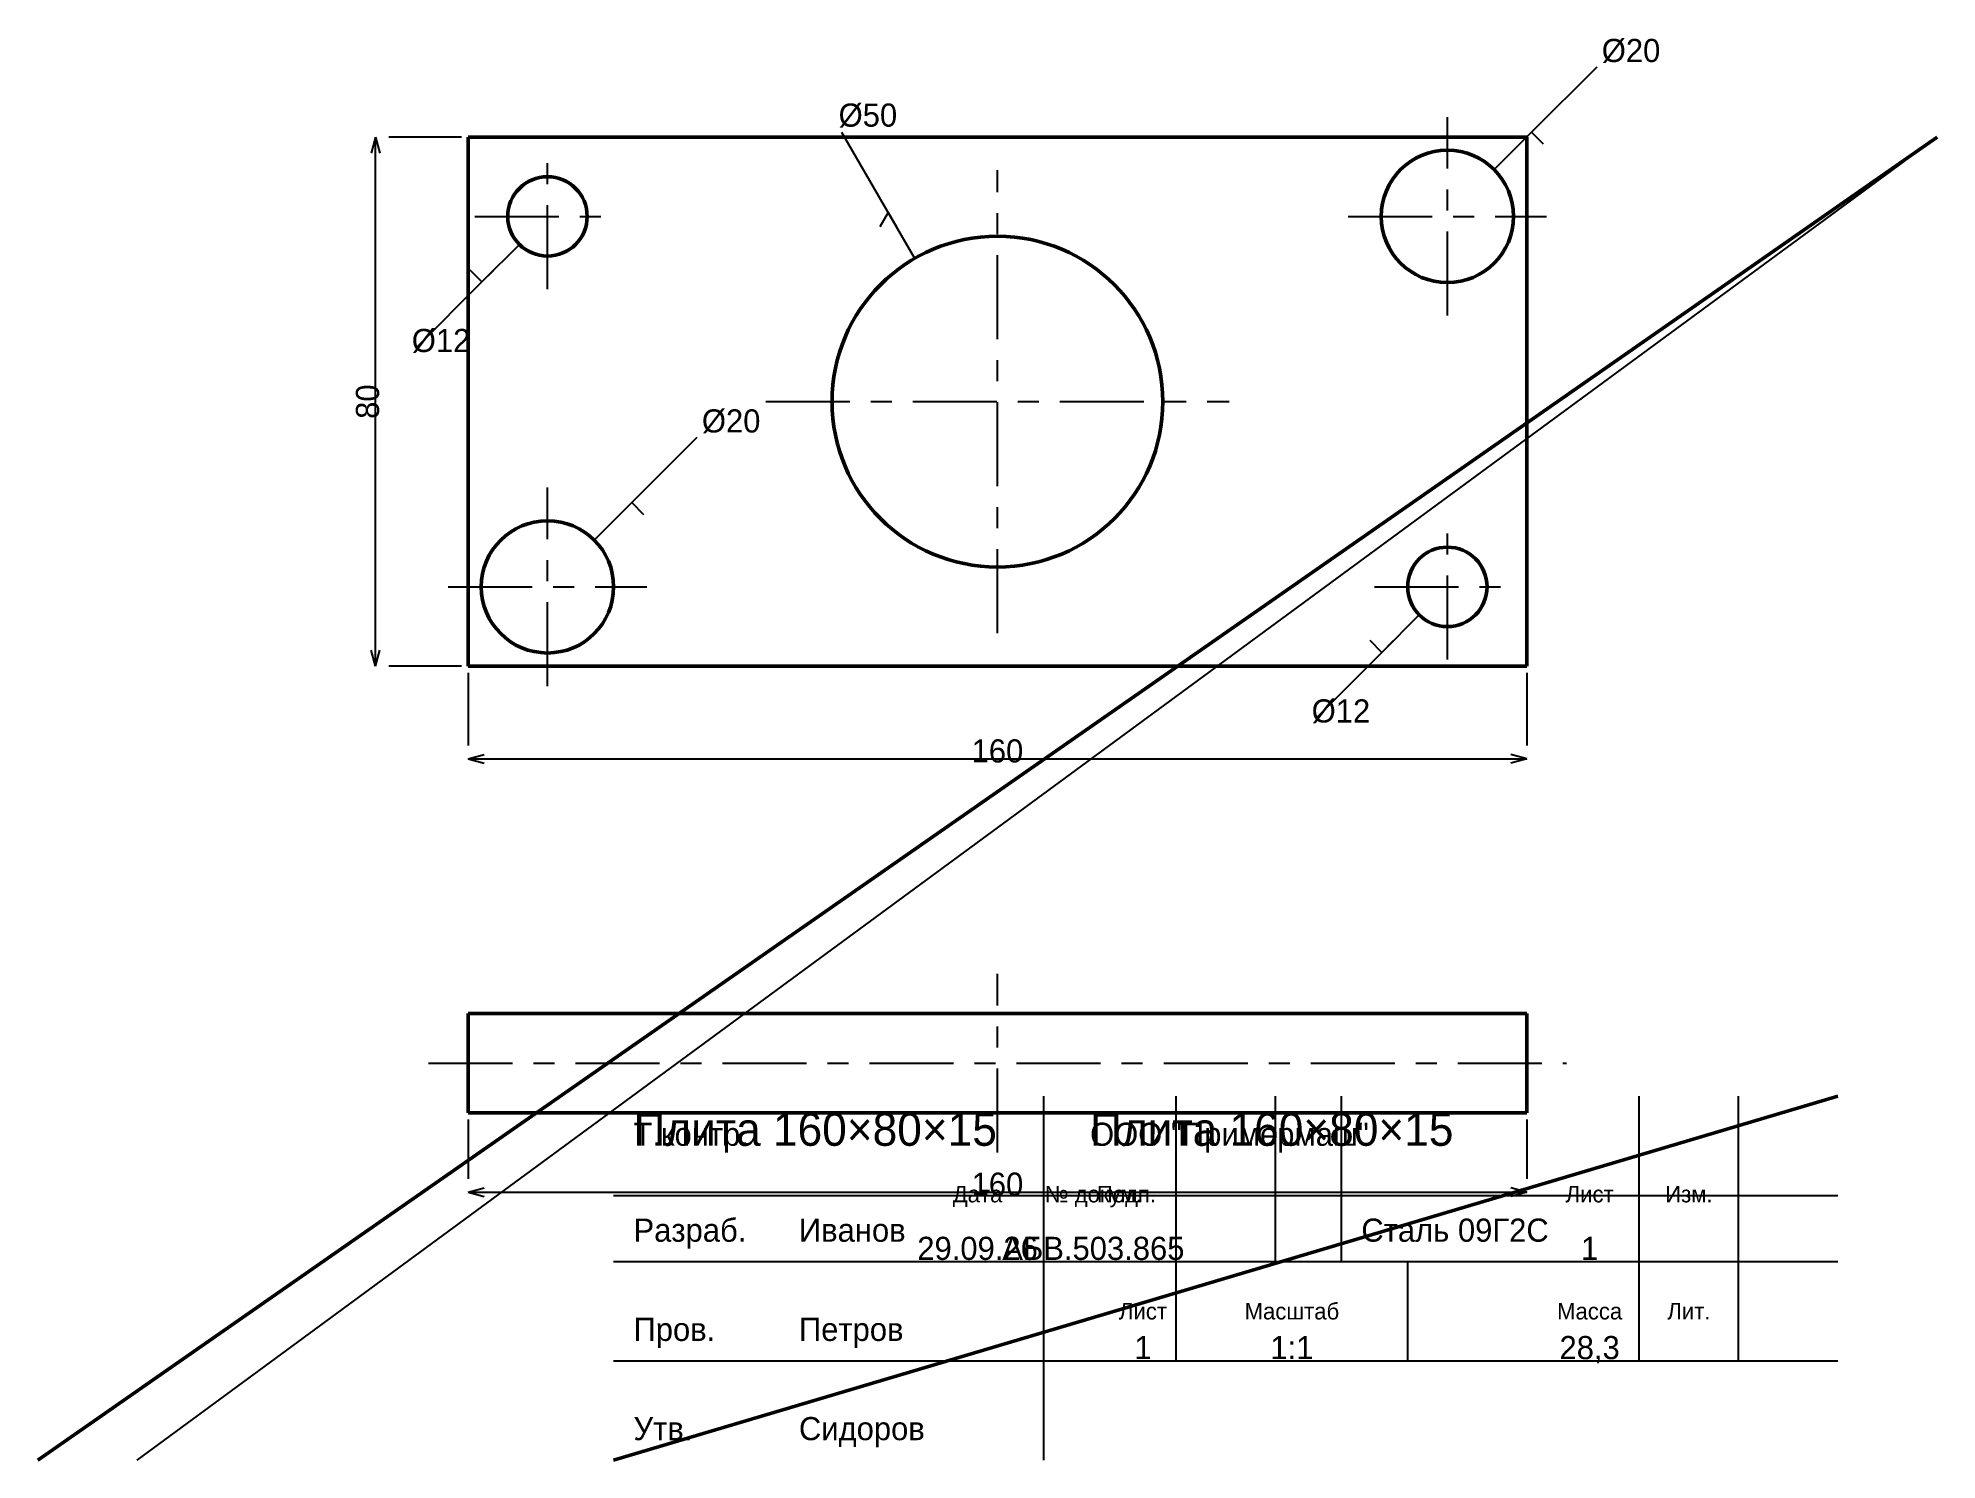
# Model space of a CAD drawing. Header units: millimetres. Extents: x 5 to 292, y 5 to 220.
import ezdxf
from ezdxf.enums import TextEntityAlignment as Align

# ---------------------------------------------------------------- set-up
doc = ezdxf.new("R2010")
doc.units = ezdxf.units.MM
doc.linetypes.add('CENTER', pattern=[22.225, 12.7, -3.175, 3.175, -3.175])
doc.linetypes.add('DASHED', pattern=[9, 6, -3])
for name, color, linetype, lineweight in [('AXIS', 7, 'CENTER', 25), ('DIMS', 7, 'CONTINUOUS', 25), ('MAIN', 7, 'CONTINUOUS', 50), ('TEXT', 7, 'CONTINUOUS', 25), ('THIN', 7, 'CONTINUOUS', 25)]:
    doc.layers.add(name, color=color, linetype=linetype, lineweight=lineweight)

msp = doc.modelspace()

# ---------------------------------------------------------------- linework, layer by layer
at = {"layer": 'AXIS', "linetype": 'CENTER', "lineweight": 25}
for p, q in [((218, 178), (218, 208)), ((82, 182), (82, 204)), ((150, 130), (150, 200)), ((71, 193), (93, 193)), ((203, 193), (233, 193)), ((115, 165), (185, 165)), ((82, 122), (82, 152)), ((218, 126), (218, 148)), ((67, 137), (97, 137)), ((207, 137), (229, 137)), ((150, 51.5), (150, 78.5)), ((64, 65), (236, 65))]:
    msp.add_line(p, q, dxfattribs=at)
at = {"layer": 'DIMS', "linetype": 'CONTINUOUS', "lineweight": 25}
for p, q in [((230.728, 205.728), (240.627, 215.627)), ((56, 205), (55.353, 202.585)), ((56, 125), (56, 205)), ((56, 205), (56.647, 202.585)), ((69, 205), (58, 205)), ((133.5, 193.579), (126.5, 205.703)), ((225.071, 200.071), (230.728, 205.728)), ((230.728, 205.728), (228.96, 203.96)), ((230.728, 205.728), (232.496, 203.96)), ((133.5, 193.579), (132.25, 191.414)), ((137.5, 186.651), (133.5, 193.579)), ((133.5, 193.579), (134.75, 191.414)), ((77.757, 188.757), (72.101, 183.101)), ((72.101, 183.101), (70.333, 184.868)), ((72.101, 183.101), (73.868, 184.868)), ((72.101, 183.101), (62.201, 173.201)), ((94.728, 149.728), (104.627, 159.627)), ((89.071, 144.071), (94.728, 149.728)), ((94.728, 149.728), (92.96, 147.96)), ((94.728, 149.728), (96.496, 147.96)), ((213.757, 132.757), (208.101, 127.101)), ((56, 125), (55.353, 127.415)), ((56, 125), (56.647, 127.415)), ((208.101, 127.101), (198.201, 117.201)), ((208.101, 127.101), (206.333, 128.868)), ((208.101, 127.101), (209.868, 128.868)), ((69, 125), (58, 125)), ((70, 124), (70, 113)), ((230, 124), (230, 113)), ((70, 111), (72.415, 111.647)), ((70, 111), (230, 111)), ((70, 111), (72.415, 110.353)), ((230, 111), (227.585, 111.647)), ((230, 111), (227.585, 110.353)), ((70, 56.5), (70, 47.5)), ((230, 56.5), (230, 47.5)), ((70, 45.5), (72.415, 46.147)), ((230, 45.5), (227.585, 46.147)), ((70, 45.5), (230, 45.5)), ((70, 45.5), (72.415, 44.853)), ((230, 45.5), (227.585, 44.853))]:
    msp.add_line(p, q, dxfattribs=at)
at = {"layer": 'MAIN', "linetype": 'CONTINUOUS', "lineweight": 50}
for p, q in [((5, 5), (292, 205)), ((230, 205), (70, 205)), ((70, 205), (70, 205)), ((70, 205), (70, 125)), ((230, 125), (230, 205)), ((230, 205), (230, 205)), ((70, 125), (230, 125)), ((70, 125), (70, 125)), ((230, 125), (230, 125)), ((70, 72.5), (230, 72.5)), ((70, 57.5), (70, 72.5)), ((230, 57.5), (230, 72.5)), ((70, 57.5), (230, 57.5)), ((92, 5), (277, 60))]:
    msp.add_line(p, q, dxfattribs=at)
for centre, radius in [((218, 193), 10), ((82, 193), 6), ((150, 165), 25), ((82, 137), 10), ((218, 137), 6)]:
    msp.add_circle(centre, radius, dxfattribs=at)
at = {"layer": 'THIN', "linetype": 'CONTINUOUS', "lineweight": 25}
for p, q in [((20, 5), (292, 205)), ((157, 5), (157, 60)), ((177, 35), (177, 60)), ((192, 35), (192, 60)), ((202, 35), (202, 60)), ((247, 35), (247, 60)), ((262, 35), (262, 60)), ((92, 45), (277, 45)), ((92, 35), (277, 35)), ((177, 20), (177, 35)), ((212, 20), (212, 35)), ((247, 20), (247, 35)), ((262, 20), (262, 35)), ((92, 20), (277, 20))]:
    msp.add_line(p, q, dxfattribs=at)
at = {"layer": 'THIN', "linetype": 'DASHED', "lineweight": 25}
for p, q in [((70, 72.5), (82, 72.5)), ((218, 72.5), (230, 72.5)), ((70, 57.5), (82, 57.5)), ((218, 57.5), (230, 57.5))]:
    msp.add_line(p, q, dxfattribs=at)

# ---------------------------------------------------------------- texts
at = {"layer": 'DIMS', "linetype": 'CONTINUOUS', "lineweight": 25}
for s, p in [('%%c20', (241.335, 216.335)), ('%%c50', (126, 206.569)), ('%%c12', (61.494, 172.494)), ('%%c20', (105.335, 160.335)), ('%%c12', (197.494, 116.494))]:
    msp.add_text(s, height=3.5, dxfattribs=at).set_placement(p)
msp.add_text('80', height=3.5, rotation=90, dxfattribs=at).set_placement((54.8, 165), align=Align.MIDDLE_CENTER)
for p in [(150, 112.2), (150, 46.7)]:
    msp.add_text('160', height=3.5, dxfattribs=at).set_placement(p, align=Align.MIDDLE_CENTER)
at = {"layer": 'TEXT', "linetype": 'CONTINUOUS', "lineweight": 25}
for s, height, p in [('Плита 160×80×15', 5, (95, 52.5)), ('Плита 160×80×15', 5, (164, 52.5)), ('Т.контр.', 3.5, (95, 52.5)), ('ООО "Примермаш"', 3.5, (164, 52.5)), ('Разраб.', 3.5, (95, 38)), ('Иванов', 3.5, (120, 38)), ('Сталь 09Г2С', 3.5, (205, 38)), ('Пров.', 3.5, (95, 23)), ('Петров', 3.5, (120, 23)), ('Утв.', 3.5, (95, 8)), ('Сидоров', 3.5, (120, 8))]:
    msp.add_text(s, height=height, dxfattribs=at).set_placement(p)
for s, height, p in [('Дата', 2.5, (147, 45.2)), ('№ докум.', 2.5, (164.5, 45.2)), ('Подп.', 2.5, (169.5, 45.2)), ('Лист', 2.5, (239.5, 45.2)), ('Изм.', 2.5, (254.5, 45.2)), ('29.09.26', 3.5, (147, 37)), ('АБВ.503.865', 3.5, (164.5, 37)), ('1', 3.5, (239.5, 37)), ('Лист', 2.5, (172, 27.5)), ('Масштаб', 2.5, (194.5, 27.5)), ('Масса', 2.5, (239.5, 27.5)), ('Лит.', 2.5, (254.5, 27.5)), ('1', 3.5, (172, 22)), ('1:1', 3.5, (194.5, 22)), ('28,3', 3.5, (239.5, 22))]:
    msp.add_text(s, height=height, dxfattribs=at).set_placement(p, align=Align.MIDDLE_CENTER)

doc.saveas('drawing.dxf')
